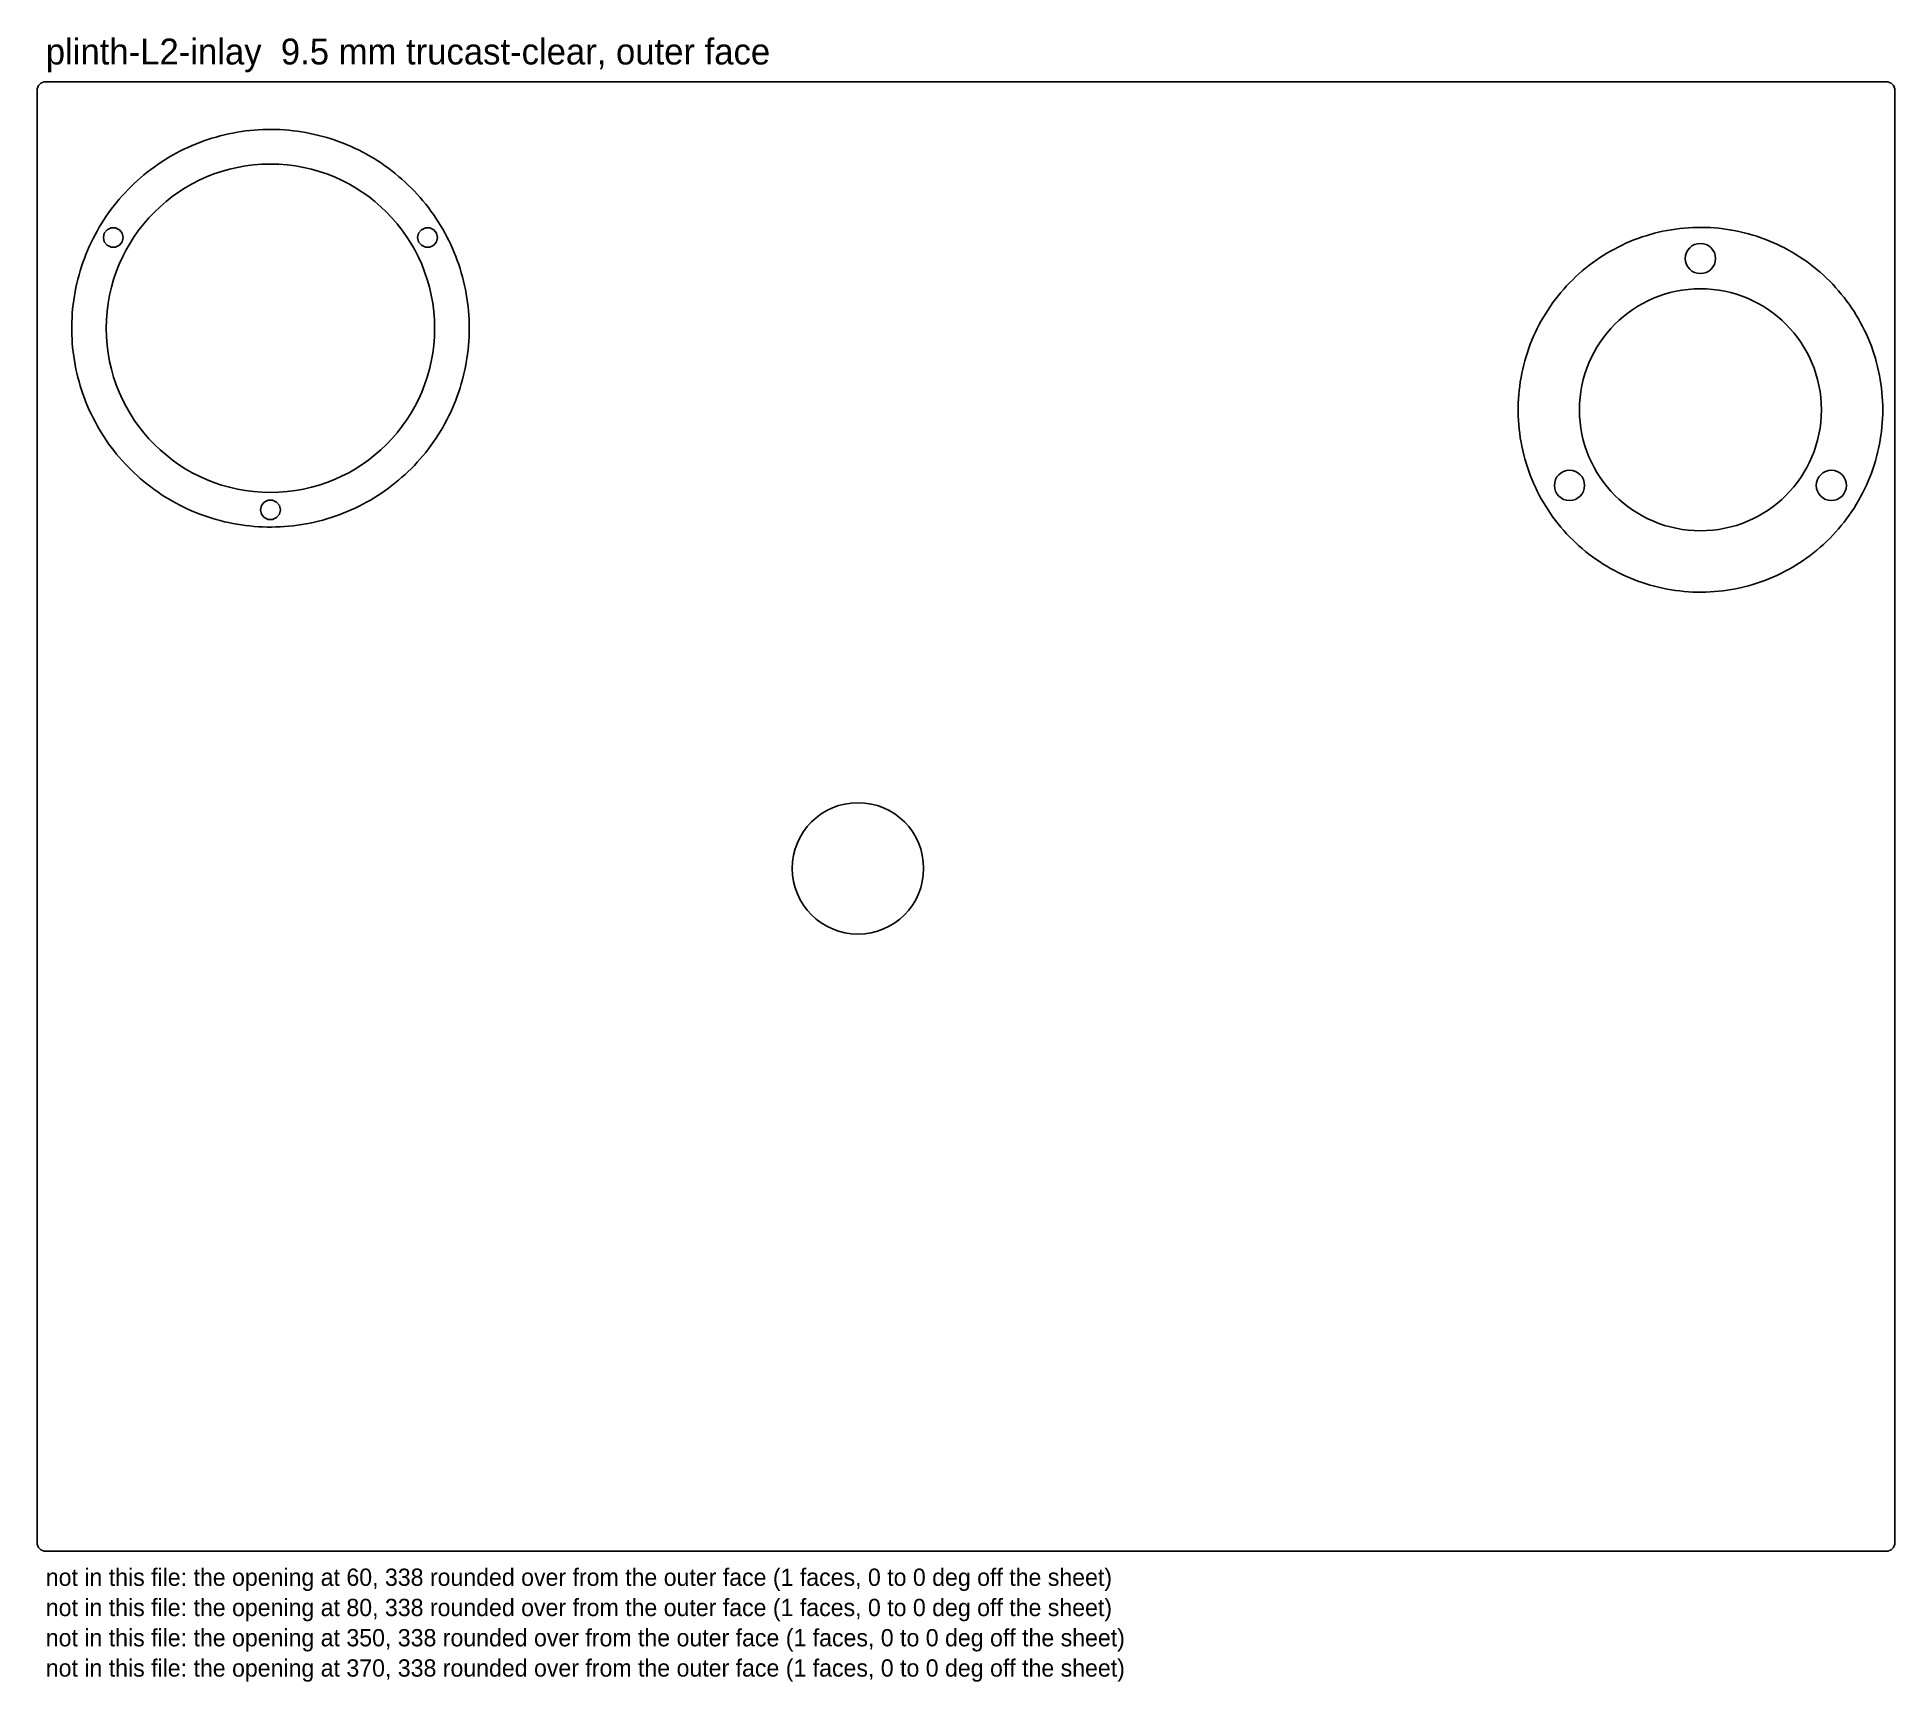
# Model space of a CAD drawing. Header units: millimetres. Extents: x 0 to 430, y -30 to 350.
import ezdxf

# ---------------------------------------------------------------- set-up
doc = ezdxf.new("R2010")
doc.units = ezdxf.units.MM
for name, color, linetype in [('CUT_INSIDE', 5, 'Continuous'), ('CUT_OUTSIDE', 1, 'Continuous'), ('NOTES', 7, 'Continuous'), ('POCKET_0.4MM', 3, 'Continuous'), ('POCKET_6.4MM', 3, 'Continuous'), ('POCKET_8.4MM', 3, 'Continuous')]:
    doc.layers.add(name, color=color, linetype=linetype)

msp = doc.modelspace()

# ---------------------------------------------------------------- linework, layer by layer
at = {"layer": 'CUT_INSIDE'}
for centre, radius in [((54, 282.97), 38), ((385, 299.11), 3.5), ((385, 264.11), 28), ((354.69, 246.61), 3.5), ((415.31, 246.61), 3.5), ((190, 158), 15.2)]:
    msp.add_circle(centre, radius, dxfattribs=at)
at = {"layer": 'CUT_OUTSIDE'}
msp.add_lwpolyline([(430, 338), (429.96, 338.39), (429.85, 338.77), (429.66, 339.11), (429.41, 339.41), (429.11, 339.66), (428.77, 339.85), (428.39, 339.96), (428, 340), (2, 340), (1.61, 339.96), (1.23, 339.85), (0.89, 339.66), (0.59, 339.41), (0.34, 339.11), (0.15, 338.77), (0.04, 338.39), (0, 338), (0, 2), (0.04, 1.61), (0.15, 1.23), (0.34, 0.89), (0.59, 0.59), (0.89, 0.34), (1.23, 0.15), (1.61, 0.04), (2, 0), (428, 0), (428.39, 0.04), (428.77, 0.15), (429.11, 0.34), (429.41, 0.59), (429.66, 0.89), (429.85, 1.23), (429.96, 1.61), (430, 2), (430, 338)], close=True, dxfattribs=at)
at = {"layer": 'POCKET_0.4MM'}
msp.add_lwpolyline([(100, 282.97), (99.99, 283.97), (99.96, 284.97), (99.9, 285.97), (99.83, 286.97), (99.73, 287.96), (99.61, 288.96), (99.47, 289.95), (99.31, 290.93), (99.12, 291.92), (98.92, 292.89), (98.69, 293.87), (98.44, 294.84), (98.17, 295.8), (97.89, 296.76), (97.58, 297.71), (97.24, 298.65), (96.89, 299.59), (96.52, 300.52), (96.13, 301.44), (95.72, 302.35), (95.29, 303.25), (94.84, 304.14), (94.37, 305.03), (93.88, 305.9), (93.37, 306.76), (92.84, 307.61), (92.3, 308.45), (91.74, 309.28), (91.16, 310.09), (90.56, 310.89), (89.94, 311.68), (89.31, 312.46), (88.66, 313.22), (87.99, 313.96), (87.31, 314.69), (86.62, 315.41), (85.9, 316.11), (85.17, 316.8), (84.43, 317.47), (83.67, 318.12), (82.9, 318.76), (82.12, 319.38), (81.32, 319.98), (80.51, 320.57), (79.69, 321.13), (78.85, 321.68), (78, 322.21), (77.14, 322.73), (76.27, 323.22), (75.39, 323.69), (74.5, 324.15), (73.6, 324.59), (72.69, 325), (71.78, 325.4), (70.85, 325.78), (69.92, 326.13), (68.97, 326.47), (68.02, 326.78), (67.07, 327.08), (66.11, 327.35), (65.14, 327.6), (64.17, 327.83), (63.19, 328.05), (62.21, 328.23), (61.22, 328.4), (60.23, 328.55), (59.24, 328.67), (58.24, 328.78), (57.25, 328.86), (56.25, 328.92), (55.25, 328.96), (54.25, 328.97), (53.25, 328.97), (52.25, 328.94), (51.25, 328.89), (50.25, 328.82), (49.26, 328.73), (48.26, 328.61), (47.27, 328.48), (46.29, 328.32), (45.3, 328.14), (44.32, 327.94), (43.35, 327.72), (42.38, 327.48), (41.41, 327.22), (40.45, 326.93), (39.5, 326.63), (38.55, 326.3), (37.62, 325.96), (36.69, 325.59), (35.76, 325.2), (34.85, 324.8), (33.94, 324.37), (33.05, 323.92), (32.16, 323.46), (31.29, 322.98), (30.43, 322.47), (29.57, 321.95), (28.73, 321.41), (27.9, 320.85), (27.08, 320.28), (26.28, 319.68), (25.49, 319.07), (24.71, 318.44), (23.95, 317.8), (23.2, 317.13), (22.46, 316.46), (21.74, 315.76), (21.03, 315.05), (20.34, 314.33), (19.67, 313.59), (19.01, 312.84), (18.37, 312.07), (17.75, 311.29), (17.14, 310.49), (16.55, 309.69), (15.98, 308.87), (15.43, 308.03), (14.89, 307.19), (14.37, 306.33), (13.87, 305.47), (13.39, 304.59), (12.93, 303.7), (12.49, 302.8), (12.07, 301.9), (11.67, 300.98), (11.29, 300.05), (10.93, 299.12), (10.59, 298.18), (10.27, 297.23), (9.97, 296.28), (9.69, 295.32), (9.43, 294.35), (9.19, 293.38), (8.98, 292.41), (8.78, 291.42), (8.61, 290.44), (8.46, 289.45), (8.33, 288.46), (8.22, 287.47), (8.13, 286.47), (8.07, 285.47), (8.02, 284.47), (8, 283.47), (8, 282.47), (8.02, 281.47), (8.07, 280.47), (8.13, 279.48), (8.22, 278.48), (8.33, 277.48), (8.46, 276.49), (8.61, 275.5), (8.78, 274.52), (8.98, 273.54), (9.19, 272.56), (9.43, 271.59), (9.69, 270.62), (9.97, 269.66), (10.27, 268.71), (10.59, 267.76), (10.93, 266.82), (11.29, 265.89), (11.67, 264.97), (12.07, 264.05), (12.49, 263.14), (12.93, 262.24), (13.39, 261.36), (13.87, 260.48), (14.37, 259.61), (14.89, 258.76), (15.43, 257.91), (15.98, 257.08), (16.55, 256.26), (17.14, 255.45), (17.75, 254.66), (18.37, 253.87), (19.01, 253.11), (19.67, 252.35), (20.34, 251.61), (21.03, 250.89), (21.74, 250.18), (22.46, 249.49), (23.2, 248.81), (23.95, 248.15), (24.71, 247.5), (25.49, 246.87), (26.28, 246.26), (27.08, 245.67), (27.9, 245.09), (28.73, 244.53), (29.57, 243.99), (30.43, 243.47), (31.29, 242.97), (32.16, 242.49), (33.05, 242.02), (33.94, 241.57), (34.85, 241.15), (35.76, 240.74), (36.69, 240.36), (37.62, 239.99), (38.55, 239.64), (39.5, 239.32), (40.45, 239.01), (41.41, 238.73), (42.38, 238.47), (43.35, 238.22), (44.32, 238), (45.3, 237.8), (46.29, 237.62), (47.27, 237.47), (48.26, 237.33), (49.26, 237.22), (50.25, 237.13), (51.25, 237.05), (52.25, 237.01), (53.25, 236.98), (54.25, 236.97), (55.25, 236.99), (56.25, 237.03), (57.25, 237.09), (58.24, 237.17), (59.24, 237.27), (60.23, 237.4), (61.22, 237.54), (62.21, 237.71), (63.19, 237.9), (64.17, 238.11), (65.14, 238.34), (66.11, 238.59), (67.07, 238.87), (68.02, 239.16), (68.97, 239.48), (69.92, 239.81), (70.85, 240.17), (71.78, 240.55), (72.69, 240.94), (73.6, 241.36), (74.5, 241.79), (75.39, 242.25), (76.27, 242.73), (77.14, 243.22), (78, 243.73), (78.85, 244.26), (79.69, 244.81), (80.51, 245.38), (81.32, 245.96), (82.12, 246.57), (82.9, 247.19), (83.67, 247.82), (84.43, 248.48), (85.17, 249.15), (85.9, 249.83), (86.62, 250.53), (87.31, 251.25), (87.99, 251.98), (88.66, 252.73), (89.31, 253.49), (89.94, 254.26), (90.56, 255.05), (91.16, 255.85), (91.74, 256.67), (92.3, 257.49), (92.84, 258.33), (93.37, 259.18), (93.88, 260.04), (94.37, 260.92), (94.84, 261.8), (95.29, 262.69), (95.72, 263.59), (96.13, 264.51), (96.52, 265.43), (96.89, 266.36), (97.24, 267.29), (97.58, 268.24), (97.89, 269.19), (98.17, 270.14), (98.44, 271.11), (98.69, 272.08), (98.92, 273.05), (99.12, 274.03), (99.31, 275.01), (99.47, 276), (99.61, 276.99), (99.73, 277.98), (99.83, 278.98), (99.9, 279.97), (99.96, 280.97), (99.99, 281.97), (100, 282.97)], close=True, dxfattribs=at)
at = {"layer": 'POCKET_6.4MM'}
msp.add_lwpolyline([(427.2, 264.11), (427.19, 265.11), (427.15, 266.11), (427.09, 267.11), (427.01, 268.1), (426.9, 269.1), (426.77, 270.09), (426.62, 271.08), (426.44, 272.07), (426.24, 273.05), (426.02, 274.02), (425.77, 274.99), (425.5, 275.95), (425.21, 276.91), (424.9, 277.86), (424.56, 278.8), (424.2, 279.74), (423.82, 280.66), (423.41, 281.58), (422.99, 282.48), (422.54, 283.38), (422.08, 284.26), (421.59, 285.14), (421.08, 286), (420.55, 286.85), (420, 287.68), (419.43, 288.51), (418.84, 289.32), (418.24, 290.11), (417.61, 290.89), (416.97, 291.66), (416.3, 292.41), (415.63, 293.14), (414.93, 293.86), (414.21, 294.56), (413.48, 295.24), (412.74, 295.91), (411.98, 296.56), (411.2, 297.19), (410.41, 297.8), (409.6, 298.4), (408.78, 298.97), (407.95, 299.52), (407.1, 300.06), (406.24, 300.57), (405.37, 301.06), (404.49, 301.54), (403.6, 301.99), (402.7, 302.42), (401.78, 302.83), (400.86, 303.21), (399.93, 303.58), (398.99, 303.92), (398.04, 304.24), (397.09, 304.54), (396.12, 304.82), (395.16, 305.07), (394.18, 305.3), (393.2, 305.5), (392.22, 305.69), (391.23, 305.85), (390.24, 305.98), (389.25, 306.09), (388.25, 306.18), (387.25, 306.25), (386.25, 306.29), (385.25, 306.31), (384.25, 306.3), (383.25, 306.27), (382.25, 306.22), (381.25, 306.14), (380.26, 306.04), (379.26, 305.92), (378.27, 305.77), (377.29, 305.6), (376.31, 305.4), (375.33, 305.19), (374.36, 304.95), (373.39, 304.68), (372.44, 304.39), (371.48, 304.09), (370.54, 303.75), (369.6, 303.4), (368.68, 303.02), (367.76, 302.63), (366.85, 302.21), (365.95, 301.77), (365.07, 301.3), (364.19, 300.82), (363.32, 300.32), (362.47, 299.79), (361.63, 299.25), (360.81, 298.68), (359.99, 298.1), (359.19, 297.5), (358.41, 296.88), (357.64, 296.24), (356.89, 295.58), (356.15, 294.91), (355.43, 294.21), (354.72, 293.5), (354.03, 292.78), (353.36, 292.03), (352.71, 291.28), (352.07, 290.5), (351.46, 289.72), (350.86, 288.91), (350.28, 288.1), (349.72, 287.27), (349.18, 286.42), (348.66, 285.57), (348.17, 284.7), (347.69, 283.82), (347.23, 282.93), (346.8, 282.03), (346.38, 281.12), (345.99, 280.2), (345.62, 279.27), (345.27, 278.33), (344.94, 277.39), (344.64, 276.43), (344.36, 275.47), (344.1, 274.51), (343.87, 273.53), (343.65, 272.56), (343.47, 271.57), (343.3, 270.59), (343.16, 269.6), (343.04, 268.6), (342.95, 267.61), (342.87, 266.61), (342.83, 265.61), (342.8, 264.61), (342.8, 263.61), (342.83, 262.61), (342.87, 261.61), (342.95, 260.61), (343.04, 259.61), (343.16, 258.62), (343.3, 257.63), (343.47, 256.64), (343.65, 255.66), (343.87, 254.68), (344.1, 253.71), (344.36, 252.74), (344.64, 251.78), (344.94, 250.83), (345.27, 249.88), (345.62, 248.95), (345.99, 248.02), (346.38, 247.1), (346.8, 246.19), (347.23, 245.29), (347.69, 244.39), (348.17, 243.52), (348.66, 242.65), (349.18, 241.79), (349.72, 240.95), (350.28, 240.12), (350.86, 239.3), (351.46, 238.5), (352.07, 237.71), (352.71, 236.94), (353.36, 236.18), (354.03, 235.44), (354.72, 234.71), (355.43, 234), (356.15, 233.31), (356.89, 232.64), (357.64, 231.98), (358.41, 231.34), (359.19, 230.72), (359.99, 230.12), (360.81, 229.53), (361.63, 228.97), (362.47, 228.42), (363.32, 227.9), (364.19, 227.4), (365.07, 226.91), (365.95, 226.45), (366.85, 226.01), (367.76, 225.59), (368.68, 225.19), (369.6, 224.82), (370.54, 224.46), (371.48, 224.13), (372.44, 223.82), (373.39, 223.54), (374.36, 223.27), (375.33, 223.03), (376.31, 222.81), (377.29, 222.62), (378.27, 222.45), (379.26, 222.3), (380.26, 222.18), (381.25, 222.08), (382.25, 222), (383.25, 221.94), (384.25, 221.92), (385.25, 221.91), (386.25, 221.93), (387.25, 221.97), (388.25, 222.03), (389.25, 222.12), (390.24, 222.23), (391.23, 222.37), (392.22, 222.53), (393.2, 222.71), (394.18, 222.92), (395.16, 223.15), (396.12, 223.4), (397.09, 223.68), (398.04, 223.97), (398.99, 224.29), (399.93, 224.64), (400.86, 225), (401.78, 225.39), (402.7, 225.8), (403.6, 226.23), (404.49, 226.68), (405.37, 227.15), (406.24, 227.65), (407.1, 228.16), (407.95, 228.69), (408.78, 229.25), (409.6, 229.82), (410.41, 230.41), (411.2, 231.03), (411.98, 231.66), (412.74, 232.31), (413.48, 232.97), (414.21, 233.66), (414.93, 234.36), (415.63, 235.07), (416.3, 235.81), (416.97, 236.56), (417.61, 237.32), (418.24, 238.11), (418.84, 238.9), (419.43, 239.71), (420, 240.53), (420.55, 241.37), (421.08, 242.22), (421.59, 243.08), (422.08, 243.95), (422.54, 244.84), (422.99, 245.73), (423.41, 246.64), (423.82, 247.56), (424.2, 248.48), (424.56, 249.41), (424.9, 250.36), (425.21, 251.31), (425.5, 252.26), (425.77, 253.23), (426.02, 254.2), (426.24, 255.17), (426.44, 256.15), (426.62, 257.14), (426.77, 258.13), (426.9, 259.12), (427.01, 260.11), (427.09, 261.11), (427.15, 262.11), (427.19, 263.11), (427.2, 264.11)], close=True, dxfattribs=at)
at = {"layer": 'POCKET_8.4MM'}
for points in [[(19.93, 303.97), (19.7, 304.97), (19.06, 305.77), (18.14, 306.21), (17.12, 306.21), (16.19, 305.77), (15.55, 304.97), (15.33, 303.97), (15.55, 302.97), (16.19, 302.17), (17.12, 301.73), (18.14, 301.73), (19.06, 302.17), (19.7, 302.97), (19.93, 303.97)], [(92.67, 303.97), (92.45, 304.97), (91.81, 305.77), (90.88, 306.21), (89.86, 306.21), (88.94, 305.77), (88.3, 304.97), (88.07, 303.97), (88.3, 302.97), (88.94, 302.17), (89.86, 301.73), (90.88, 301.73), (91.81, 302.17), (92.45, 302.97), (92.67, 303.97)], [(56.3, 240.97), (56.07, 241.97), (55.43, 242.77), (54.51, 243.21), (53.49, 243.21), (52.57, 242.77), (51.93, 241.97), (51.7, 240.97), (51.93, 239.97), (52.57, 239.17), (53.49, 238.73), (54.51, 238.73), (55.43, 239.17), (56.07, 239.97), (56.3, 240.97)]]:
    msp.add_lwpolyline(points, close=True, dxfattribs=at)

# ---------------------------------------------------------------- texts
at = {"layer": 'NOTES'}
for s, height, p in [('plinth-L2-inlay  9.5 mm trucast-clear, outer face', 6, (2, 344)), ('not in this file: the opening at 60, 338 rounded over from the outer face (1 faces, 0 to 0 deg off the sheet)', 4, (2, -8)), ('not in this file: the opening at 80, 338 rounded over from the outer face (1 faces, 0 to 0 deg off the sheet)', 4, (2, -15)), ('not in this file: the opening at 350, 338 rounded over from the outer face (1 faces, 0 to 0 deg off the sheet)', 4, (2, -22)), ('not in this file: the opening at 370, 338 rounded over from the outer face (1 faces, 0 to 0 deg off the sheet)', 4, (2, -29))]:
    msp.add_text(s, height=height, dxfattribs=at).set_placement(p)

doc.saveas('drawing.dxf')
